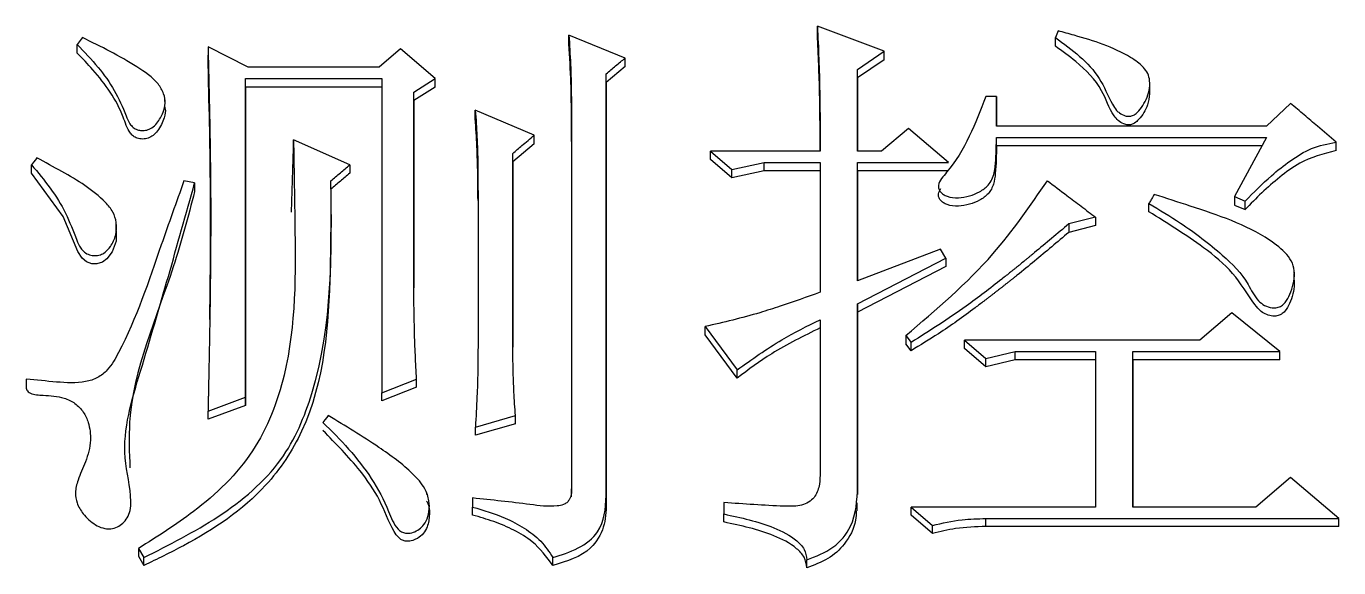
# Model space of a CAD drawing. Header units: millimetres. Extents: x 2028 to 4172, y 863 to 2379.
# Drawn here: x 2538.91 to 2544.22, y 2170.15 to 2172.34 of the extents above; entities that cross this region are included whole.
import ezdxf

# ---------------------------------------------------------------- set-up
doc = ezdxf.new("R2010")
doc.units = ezdxf.units.MM

msp = doc.modelspace()

# ---------------------------------------------------------------- linework, layer by layer
at = {"color": 7, "linetype": 'Continuous', "lineweight": 25}
for p, q in [((2542.3827, 2172.2374), (2542.1122, 2172.3383)), ((2542.1122, 2172.3034), (2542.1122, 2172.3383)), ((2541.3334, 2172.2098), (2541.1062, 2172.3016)), ((2541.1062, 2172.2667), (2541.1062, 2172.3016)), ((2543.0858, 2172.3199), (2543.075, 2172.2924)), ((2543.075, 2172.2576), (2543.075, 2172.2924)), ((2539.1159, 2172.2301), (2539.1159, 2172.2649)), ((2539.8082, 2172.1731), (2539.6459, 2172.2557)), ((2539.6459, 2172.2557), (2539.6459, 2172.2209)), ((2540.4247, 2172.2465), (2540.3382, 2172.1731)), ((2540.5654, 2172.1272), (2540.4247, 2172.2465)), ((2542.2745, 2172.1639), (2542.3827, 2172.2374)), ((2542.3827, 2172.2026), (2542.3827, 2172.2374)), ((2540.3382, 2172.1731), (2539.8082, 2172.1731)), ((2541.3334, 2172.175), (2541.2577, 2172.1109)), ((2541.3334, 2172.175), (2541.3334, 2172.2098)), ((2542.3827, 2172.2026), (2542.2745, 2172.1292)), ((2539.7973, 2172.1271), (2540.349, 2172.1271)), ((2539.7974, 2170.8371), (2539.7973, 2172.1271)), ((2539.7973, 2172.0925), (2539.7973, 2172.1271)), ((2540.349, 2172.1271), (2540.349, 2170.8556)), ((2540.4788, 2172.072), (2540.5654, 2172.1272)), ((2540.5654, 2172.0925), (2540.5654, 2172.1272)), ((2541.2577, 2170.4393), (2541.2577, 2172.1455)), ((2541.2577, 2172.1109), (2541.2577, 2172.1455)), ((2542.2745, 2171.833), (2542.2745, 2172.1639)), ((2542.2745, 2172.1292), (2542.2745, 2172.1639)), ((2542.2745, 2172.1292), (2542.2745, 2171.833)), ((2539.7973, 2172.0925), (2539.7974, 2170.8042)), ((2540.349, 2172.0925), (2539.7973, 2172.0925)), ((2540.5654, 2172.0925), (2540.4788, 2172.0375)), ((2540.4788, 2171.2803), (2540.4788, 2172.072)), ((2540.4788, 2172.0375), (2540.4788, 2172.072)), ((2541.2577, 2172.1109), (2541.2577, 2170.4068)), ((2543.4567, 2172.0643), (2543.4567, 2172.0993)), ((2539.4712, 2172.0339), (2539.4712, 2172.0457)), ((2539.4712, 2172.0108), (2539.4712, 2172.0224)), ((2540.4788, 2172.0375), (2540.4788, 2171.2802)), ((2542.837, 2172.0537), (2542.7938, 2172.0537)), ((2542.837, 2171.9342), (2542.837, 2172.0537)), ((2542.837, 2172.0537), (2542.837, 2172.0191)), ((2542.837, 2172.0191), (2542.837, 2171.9342)), ((2544.0269, 2172.0261), (2543.9296, 2171.9342)), ((2540.9656, 2171.8974), (2540.7276, 2171.9985)), ((2540.7276, 2171.964), (2540.7276, 2171.9985)), ((2541.1171, 2171.9066), (2541.1171, 2170.4671)), ((2541.1171, 2171.9066), (2541.1171, 2171.8722)), ((2542.48, 2171.925), (2542.3719, 2171.833)), ((2542.6423, 2171.787), (2542.48, 2171.925)), ((2543.9296, 2171.9342), (2542.837, 2171.9342)), ((2540.2192, 2171.7778), (2539.9921, 2171.879)), ((2539.9921, 2171.8447), (2539.9921, 2171.879)), ((2540.9656, 2171.8631), (2540.8791, 2171.7896)), ((2540.9656, 2171.8631), (2540.9656, 2171.8974)), ((2542.8371, 2171.8882), (2543.9296, 2171.8882)), ((2542.8371, 2171.8539), (2542.8371, 2171.8882)), ((2543.9109, 2171.8539), (2542.8371, 2171.8539)), ((2543.9296, 2171.8882), (2543.7998, 2171.649)), ((2544.2109, 2171.8355), (2544.2108, 2171.8698)), ((2539.9844, 2171.5866), (2539.9921, 2171.8447)), ((2540.8791, 2171.0404), (2540.8791, 2171.8238)), ((2540.8791, 2171.7896), (2540.8791, 2171.8238)), ((2541.6796, 2171.833), (2541.7661, 2171.7594)), ((2542.1231, 2171.833), (2541.6796, 2171.833)), ((2541.7661, 2171.7253), (2541.6796, 2171.7988)), ((2542.3719, 2171.833), (2542.2745, 2171.833)), ((2538.932, 2171.7437), (2538.932, 2171.7779)), ((2540.2192, 2171.7778), (2540.2192, 2171.7436)), ((2540.8791, 2171.7896), (2540.8791, 2171.0403)), ((2541.7661, 2171.7594), (2541.8959, 2171.787)), ((2541.7661, 2171.7253), (2541.7661, 2171.7594)), ((2541.8959, 2171.7528), (2541.7661, 2171.7253)), ((2541.8959, 2171.787), (2542.1231, 2171.787)), ((2541.8959, 2171.7528), (2541.8959, 2171.787)), ((2542.1231, 2171.7528), (2541.8959, 2171.7528)), ((2542.1231, 2171.787), (2542.1231, 2171.2619)), ((2542.2745, 2171.787), (2542.6423, 2171.787)), ((2542.2745, 2171.308), (2542.2745, 2171.787)), ((2542.2745, 2171.7528), (2542.2745, 2171.787)), ((2542.2745, 2171.7528), (2542.2745, 2171.308)), ((2542.6423, 2171.7528), (2542.2745, 2171.7528)), ((2539.5918, 2171.7042), (2539.5486, 2171.7134)), ((2539.5918, 2171.7042), (2539.5918, 2171.6701)), ((2540.1435, 2171.6793), (2540.1435, 2171.7134)), ((2542.6107, 2171.7167), (2542.6107, 2171.7142)), ((2540.7385, 2171.6333), (2540.7385, 2171.6674)), ((2543.7998, 2171.649), (2543.843, 2171.6306)), ((2543.7998, 2171.649), (2543.7998, 2171.615)), ((2543.7998, 2171.615), (2543.843, 2171.5966)), ((2539.2744, 2171.5444), (2539.2744, 2171.5449)), ((2539.2744, 2171.5106), (2539.2744, 2171.5415)), ((2543.2373, 2171.5661), (2543.1291, 2171.5385)), ((2543.1291, 2171.5385), (2543.1291, 2171.5046)), ((2543.2373, 2171.5322), (2543.1291, 2171.5046)), ((2543.2373, 2171.5661), (2543.2373, 2171.5322)), ((2542.6099, 2171.4371), (2542.2745, 2171.308)), ((2542.6315, 2171.4002), (2542.6099, 2171.4371)), ((2542.2745, 2171.2158), (2542.6315, 2171.4002)), ((2542.6315, 2171.4002), (2542.6315, 2171.3665)), ((2542.6315, 2171.3665), (2542.2745, 2171.1823)), ((2544.0419, 2171.3406), (2544.0419, 2171.3479)), ((2544.0419, 2171.3139), (2544.0419, 2171.3377)), ((2542.2745, 2170.4763), (2542.2745, 2171.2158)), ((2542.2745, 2171.2158), (2542.2745, 2171.1823)), ((2542.2745, 2171.1823), (2542.2745, 2170.4438)), ((2543.7889, 2171.1789), (2543.6591, 2171.0681)), ((2543.9837, 2171.0219), (2543.7889, 2171.1789)), ((2541.6579, 2171.1235), (2541.7876, 2170.9482)), ((2541.6579, 2171.0902), (2541.6579, 2171.1235)), ((2542.1231, 2171.1512), (2542.1231, 2170.5226)), ((2541.7876, 2170.9151), (2541.6579, 2171.0902)), ((2542.4692, 2171.0866), (2542.4909, 2171.0589)), ((2542.4692, 2171.0866), (2542.4692, 2171.0533)), ((2542.4909, 2171.0256), (2542.4692, 2171.0533)), ((2542.4909, 2171.0256), (2542.4909, 2171.0589)), ((2542.7072, 2171.0681), (2542.7938, 2170.9942)), ((2543.6591, 2171.0681), (2542.7072, 2171.0681)), ((2542.7072, 2171.0348), (2542.7072, 2171.0681)), ((2542.7938, 2170.9611), (2542.7072, 2171.0348)), ((2542.7938, 2170.9942), (2542.9127, 2171.0219)), ((2542.9127, 2171.0219), (2543.2373, 2171.0219)), ((2543.3887, 2171.0219), (2543.9837, 2171.0219)), ((2543.3887, 2170.9887), (2543.3887, 2171.0219)), ((2543.9837, 2170.9887), (2543.9837, 2171.0219)), ((2541.7876, 2170.9151), (2541.7876, 2170.9482)), ((2542.7938, 2170.9611), (2542.7938, 2170.9942)), ((2542.9127, 2170.9887), (2542.7938, 2170.9611)), ((2543.2373, 2170.9887), (2542.9127, 2170.9887)), ((2543.9837, 2170.9887), (2543.3887, 2170.9887)), ((2540.349, 2170.8556), (2540.4897, 2170.9111)), ((2540.4897, 2170.878), (2540.4897, 2170.9111)), ((2540.4897, 2170.878), (2540.349, 2170.8226)), ((2540.349, 2170.8226), (2540.349, 2170.8556)), ((2539.6459, 2170.7817), (2539.7974, 2170.8371)), ((2539.7974, 2170.8042), (2539.6459, 2170.7488)), ((2539.7974, 2170.8042), (2539.7974, 2170.8371)), ((2539.6459, 2170.7488), (2539.6459, 2170.7817)), ((2540.7277, 2170.7169), (2540.8899, 2170.7632)), ((2540.8899, 2170.7303), (2540.8899, 2170.7632)), ((2540.8899, 2170.7303), (2540.7277, 2170.6841)), ((2540.7277, 2170.6841), (2540.7277, 2170.7169)), ((2541.1171, 2170.4346), (2541.1171, 2170.4671)), ((2542.2745, 2170.4438), (2542.2745, 2170.4763)), ((2544.0269, 2170.5134), (2543.8863, 2170.393)), ((2544.2216, 2170.3467), (2544.0269, 2170.5134)), ((2540.5312, 2170.4436), (2540.5312, 2170.4504)), ((2540.7168, 2170.43), (2540.7168, 2170.393)), ((2540.7168, 2170.43), (2540.7168, 2170.3976)), ((2541.2577, 2170.4068), (2541.2577, 2170.4393)), ((2540.7168, 2170.3606), (2540.7168, 2170.393)), ((2541.7337, 2170.4115), (2541.7337, 2170.3652)), ((2541.7337, 2170.4115), (2541.7337, 2170.3791)), ((2541.7337, 2170.3328), (2541.7337, 2170.3652)), ((2542.2727, 2170.3779), (2542.2727, 2170.4105)), ((2542.4909, 2170.393), (2542.5774, 2170.3189)), ((2543.2373, 2170.393), (2542.4909, 2170.393)), ((2542.4909, 2170.3606), (2542.4909, 2170.393)), ((2542.5774, 2170.2866), (2542.4909, 2170.3606)), ((2543.8863, 2170.393), (2543.3887, 2170.393)), ((2542.5774, 2170.2866), (2542.5774, 2170.3189)), ((2542.7938, 2170.3467), (2544.2216, 2170.3467)), ((2542.7938, 2170.3143), (2542.7938, 2170.3467)), ((2544.2216, 2170.3143), (2542.7938, 2170.3143)), ((2544.2216, 2170.3143), (2544.2216, 2170.3467)), ((2539.3647, 2170.2262), (2539.3863, 2170.1891)), ((2539.3647, 2170.2262), (2539.3647, 2170.194)), ((2539.3647, 2170.194), (2539.3863, 2170.1569)), ((2539.3863, 2170.1569), (2539.3863, 2170.1891)), ((2541.0414, 2170.1569), (2541.0414, 2170.1891)), ((2542.069, 2170.1477), (2542.069, 2170.1798))]:
    msp.add_line(p, q, dxfattribs=at)
at = {"color": 7, "linetype": 'Continuous', "lineweight": 25, "flags": 128}
for points in [[(2539.1375, 2172.2924), (2539.132, 2172.2854), (2539.124, 2172.2752), (2539.1159, 2172.2649)], [(2538.9536, 2171.8055), (2538.9481, 2171.7984), (2538.9401, 2171.7882), (2538.932, 2171.7779)], [(2541.6796, 2171.7988), (2541.6796, 2171.8074), (2541.6796, 2171.8161), (2541.6796, 2171.833)], [(2539.2737, 2171.5108), (2539.2742, 2171.4686), (2539.2586, 2171.4259), (2539.237, 2171.397), (2539.2185, 2171.3835), (2539.196, 2171.377), (2539.1754, 2171.3778), (2539.1536, 2171.3855), (2539.1364, 2171.3996), (2539.1196, 2171.4277), (2539.0593, 2171.5686), (2538.9321, 2171.7437), (2538.9321, 2171.7437)], [(2543.4537, 2171.5875), (2543.4537, 2171.6045), (2543.4537, 2171.6214)], [(2543.843, 2171.5966), (2543.843, 2171.6136), (2543.843, 2171.6306)], [(2542.9127, 2170.9887), (2542.9127, 2170.997), (2542.9127, 2171.0053), (2542.9127, 2171.0219)], [(2540.1327, 2170.7632), (2540.1272, 2170.7561), (2540.1192, 2170.7458), (2540.1111, 2170.7355)]]:
    msp.add_lwpolyline(points, dxfattribs=at)
at = {"color": 7, "linetype": 'Continuous', "lineweight": 25}
for points, knots in [([(2542.1122, 2172.3383), (2542.116, 2172.25), (2542.1214, 2172.1217), (2542.1228, 2171.9532), (2542.123, 2171.8731), (2542.1231, 2171.833)], [0, 0, 0, 0, 0.525139, 0.762561, 1, 1, 1, 1]), ([(2539.1159, 2172.2649), (2539.1452, 2172.2346), (2539.201, 2172.1766), (2539.27, 2172.0801), (2539.305, 2172.0001), (2539.3258, 2171.9481), (2539.3418, 2171.9284), (2539.3589, 2171.9191), (2539.3782, 2171.9157), (2539.3986, 2171.9176), (2539.4209, 2171.9272), (2539.4454, 2171.9513), (2539.464, 2171.9858), (2539.4751, 2172.027), (2539.4679, 2172.0678), (2539.435, 2172.1241), (2539.3544, 2172.1775), (2539.2509, 2172.2375), (2539.1754, 2172.2741), (2539.1375, 2172.2924)], [0, 0, 0, 0, 0.120486, 0.230168, 0.339823, 0.374602, 0.392982, 0.411577, 0.427593, 0.446559, 0.467306, 0.493913, 0.542941, 0.579847, 0.61702, 0.661529, 0.765546, 0.882403, 1, 1, 1, 1]), ([(2541.1062, 2172.3016), (2541.1087, 2172.2623), (2541.1137, 2172.1836), (2541.1168, 2172.0519), (2541.117, 2171.9595), (2541.1171, 2171.9066)], [0, 0, 0, 0, 0.299228, 0.598476, 1, 1, 1, 1]), ([(2542.123, 2171.833), (2542.1229, 2171.8659), (2542.1227, 2171.943), (2542.121, 2172.0999), (2542.1157, 2172.2237), (2542.1122, 2172.3034)], [0, 0, 0, 0, 0.209271, 0.491301, 1, 1, 1, 1]), ([(2543.075, 2172.2924), (2543.1426, 2172.243), (2543.2439, 2172.1691), (2543.2906, 2172.0482), (2543.3185, 2172.0009), (2543.3366, 2171.9852), (2543.3536, 2171.9762), (2543.3725, 2171.973), (2543.3882, 2171.9761), (2543.4065, 2171.9879), (2543.4332, 2172.0206), (2543.4547, 2172.0663), (2543.4586, 2172.1149), (2543.4504, 2172.1477), (2543.4249, 2172.1817), (2543.3313, 2172.2476), (2543.2082, 2172.2861), (2543.1074, 2172.3139), (2543.0858, 2172.3199)], [0, 0, 0, 0, 0.227643, 0.340918, 0.369432, 0.383636, 0.40814, 0.421602, 0.435183, 0.450932, 0.481252, 0.554321, 0.592682, 0.621741, 0.650784, 0.712011, 0.938181, 1, 1, 1, 1]), ([(2539.4707, 2172.0108), (2539.471, 2172.0098), (2539.4755, 2171.996), (2539.4677, 2171.9608), (2539.45, 2171.9232), (2539.4252, 2171.8964), (2539.4042, 2171.8847), (2539.3816, 2171.881), (2539.3605, 2171.884), (2539.3434, 2171.893), (2539.3195, 2171.9199), (2539.2897, 2172.0218), (2539.2126, 2172.1306), (2539.1376, 2172.2078), (2539.1159, 2172.2301)], [0, 0, 0, 0, 0.0055612, 0.0706638, 0.1676367, 0.2085209, 0.2434023, 0.2783337, 0.313115, 0.3400719, 0.3669681, 0.4836117, 0.8508324, 1, 1, 1, 1]), ([(2539.6459, 2172.2557), (2539.6461, 2172.2457), (2539.6465, 2172.2308), (2539.647, 2172.2108), (2539.6473, 2172.1959), (2539.6477, 2172.1809), (2539.648, 2172.1659), (2539.6484, 2172.151), (2539.6487, 2172.1385), (2539.6489, 2172.1285), (2539.6491, 2172.121), (2539.6493, 2172.1136), (2539.6494, 2172.1061), (2539.6496, 2172.0986), (2539.6498, 2172.0911), (2539.6499, 2172.0836), (2539.6503, 2172.0686), (2539.6514, 2172.0162), (2539.6527, 2171.9563), (2539.6537, 2171.8964), (2539.6542, 2171.8664), (2539.6548, 2171.8265), (2539.6555, 2171.7765), (2539.6561, 2171.7165), (2539.6566, 2171.6565), (2539.6568, 2171.5964), (2539.6568, 2171.5364), (2539.6566, 2171.4763), (2539.6563, 2171.4162), (2539.6558, 2171.3561), (2539.6551, 2171.296), (2539.6544, 2171.2359), (2539.6535, 2171.1757), (2539.6525, 2171.1156), (2539.6516, 2171.0654), (2539.6508, 2171.0253), (2539.6503, 2170.9952), (2539.6497, 2170.9651), (2539.6491, 2170.935), (2539.6483, 2170.8944), (2539.6475, 2170.8587), (2539.6467, 2170.8176), (2539.6462, 2170.7971), (2539.6459, 2170.7817)], [0, 0, 0, 0, 0.020371, 0.030556, 0.040742, 0.050927, 0.061113, 0.071298, 0.081483, 0.086576, 0.091669, 0.096762, 0.101854, 0.106947, 0.11204, 0.117132, 0.122225, 0.142596, 0.22408, 0.24445, 0.264821, 0.285192, 0.325934, 0.366676, 0.407417, 0.448159, 0.488901, 0.529643, 0.570384, 0.611126, 0.651868, 0.69261, 0.733351, 0.774093, 0.814835, 0.835206, 0.855577, 0.875948, 0.896318, 0.916689, 0.958345, 0.968758, 1, 1, 1, 1]), ([(2539.6506, 2171.9938), (2539.6499, 2172.0283), (2539.6484, 2172.104), (2539.6468, 2172.1797), (2539.6459, 2172.2209)], [0, 0, 0, 0, 0.455718, 1, 1, 1, 1]), ([(2541.1171, 2171.8722), (2541.117, 2171.9117), (2541.1168, 2171.9906), (2541.1149, 2172.1222), (2541.1094, 2172.2141), (2541.1062, 2172.2667)], [0, 0, 0, 0, 0.299614, 0.599241, 1, 1, 1, 1]), ([(2543.4555, 2172.0647), (2543.4537, 2172.0498), (2543.4491, 2172.012), (2543.4241, 2171.9718), (2543.3982, 2171.9473), (2543.383, 2171.94), (2543.3672, 2171.9388), (2543.3484, 2171.9439), (2543.3284, 2171.9561), (2543.2933, 2171.9994), (2543.2652, 2172.0949), (2543.1736, 2172.1862), (2543.1028, 2172.2374), (2543.075, 2172.2576)], [0, 0, 0, 0, 0.07582, 0.192022, 0.226951, 0.249428, 0.272071, 0.300262, 0.34128, 0.383377, 0.572828, 0.832144, 1, 1, 1, 1]), ([(2541.2577, 2172.1455), (2541.2703, 2172.1562), (2541.2955, 2172.1777), (2541.3208, 2172.1991), (2541.3334, 2172.2098)], [0, 0, 0, 0, 0.499999, 1, 1, 1, 1]), ([(2542.7938, 2172.0537), (2542.7514, 2171.9449), (2542.705, 2171.8259), (2542.6139, 2171.7235), (2542.6004, 2171.7003), (2542.602, 2171.6804), (2542.6097, 2171.6678), (2542.6215, 2171.6576), (2542.6449, 2171.6455), (2542.6824, 2171.6428), (2542.7275, 2171.6506), (2542.7689, 2171.6675), (2542.8099, 2171.6957), (2542.8307, 2171.7456), (2542.8345, 2171.8116), (2542.8361, 2171.8592), (2542.8371, 2171.8882)], [0, 0, 0, 0, 0.410682, 0.448949, 0.485441, 0.501738, 0.518559, 0.536626, 0.555642, 0.608214, 0.659889, 0.710594, 0.760792, 0.827972, 0.89499, 1, 1, 1, 1]), ([(2544.2108, 2171.8698), (2544.1859, 2171.891), (2544.1427, 2171.9277), (2544.0814, 2171.9798), (2544.0451, 2172.0107), (2544.0269, 2172.0261)], [0, 0, 0, 0, 0.407162, 0.703581, 1, 1, 1, 1]), ([(2539.6504, 2172.0046), (2539.6526, 2171.8481), (2539.6561, 2171.6029), (2539.6539, 2171.3153), (2539.6522, 2171.186), (2539.6522, 2171.1552), (2539.6523, 2171.1522), (2539.6524, 2171.1522), (2539.6524, 2171.1522)], [0, 0, 0, 0, 0.55345, 0.867203, 0.980365, 0.994237, 0.998832, 1, 1, 1, 1]), ([(2540.7276, 2171.9985), (2540.7302, 2171.9631), (2540.7353, 2171.8903), (2540.738, 2171.7798), (2540.7383, 2171.7049), (2540.7385, 2171.6674)], [0, 0, 0, 0, 0.321919, 0.660869, 1, 1, 1, 1]), ([(2540.7385, 2171.6333), (2540.7383, 2171.6689), (2540.7381, 2171.7419), (2540.7343, 2171.8522), (2540.7299, 2171.9267), (2540.7276, 2171.964)], [0, 0, 0, 0, 0.322349, 0.661088, 1, 1, 1, 1]), ([(2539.9921, 2171.879), (2539.9939, 2171.7683), (2539.9991, 2171.4517), (2540.0037, 2171.0192), (2539.8469, 2170.6067), (2539.614, 2170.3822), (2539.4405, 2170.2736), (2539.3647, 2170.2262)], [0, 0, 0, 0, 0.178231, 0.509536, 0.685642, 0.862667, 1, 1, 1, 1]), ([(2540.8791, 2171.8238), (2540.8914, 2171.8343), (2540.912, 2171.8519), (2540.9409, 2171.8764), (2540.9574, 2171.8904), (2540.9656, 2171.8974)], [0, 0, 0, 0, 0.428366, 0.714182, 1, 1, 1, 1]), ([(2542.8371, 2171.8539), (2542.8361, 2171.817), (2542.8347, 2171.7655), (2542.827, 2171.6995), (2542.8063, 2171.6592), (2542.7689, 2171.6334), (2542.7275, 2171.6166), (2542.6824, 2171.6087), (2542.6449, 2171.6115), (2542.6215, 2171.6235), (2542.6097, 2171.6338), (2542.6021, 2171.6463), (2542.6003, 2171.6641), (2542.6073, 2171.6752), (2542.6117, 2171.6822)], [0, 0, 0, 0, 0.2458225, 0.3427092, 0.4403078, 0.5326766, 0.6260068, 0.7211389, 0.8179226, 0.8529217, 0.8861625, 0.9170993, 0.9470635, 1, 1, 1, 1]), ([(2543.843, 2171.6306), (2543.8775, 2171.6659), (2543.9345, 2171.7243), (2544.025, 2171.795), (2544.1099, 2171.8495), (2544.177, 2171.863), (2544.2108, 2171.8698)], [0, 0, 0, 0, 0.334415, 0.553138, 0.774737, 1, 1, 1, 1]), ([(2538.9321, 2171.7779), (2538.9833, 2171.7154), (2539.06, 2171.6217), (2539.1039, 2171.4987), (2539.1267, 2171.4442), (2539.1448, 2171.4232), (2539.1651, 2171.4129), (2539.1878, 2171.4092), (2539.2103, 2171.4123), (2539.2331, 2171.4251), (2539.2564, 2171.4518), (2539.2757, 2171.4929), (2539.2774, 2171.5425), (2539.2629, 2171.5891), (2539.1954, 2171.6683), (2539.0845, 2171.735), (2538.9872, 2171.7874), (2538.9536, 2171.8055)], [0, 0, 0, 0, 0.226353, 0.339206, 0.374163, 0.395072, 0.416138, 0.435558, 0.45699, 0.476776, 0.506219, 0.555776, 0.604139, 0.64694, 0.693735, 0.894302, 1, 1, 1, 1]), ([(2544.2108, 2171.8355), (2544.1597, 2171.8219), (2544.076, 2171.7996), (2543.9825, 2171.7284), (2543.9093, 2171.6656), (2543.8651, 2171.6195), (2543.843, 2171.5966)], [0, 0, 0, 0, 0.3453624, 0.5656072, 0.7836122, 1, 1, 1, 1]), ([(2540.1435, 2171.7134), (2540.1561, 2171.7241), (2540.1814, 2171.7456), (2540.2066, 2171.7671), (2540.2192, 2171.7778)], [0, 0, 0, 0, 0.5, 1, 1, 1, 1]), ([(2540.2192, 2171.7436), (2540.2066, 2171.7329), (2540.1814, 2171.7115), (2540.1561, 2171.69), (2540.1435, 2171.6793)], [0, 0, 0, 0, 0.5, 1, 1, 1, 1]), ([(2539.5486, 2171.7134), (2539.5177, 2171.6271), (2539.4345, 2171.3939), (2539.3485, 2171.132), (2539.2491, 2170.9543), (2539.2005, 2170.914), (2539.1293, 2170.8922), (2539.0306, 2170.8985), (2538.951, 2170.9067), (2538.9103, 2170.9109)], [0, 0, 0, 0, 0.239125, 0.645779, 0.717633, 0.759609, 0.801685, 0.898672, 1, 1, 1, 1]), ([(2538.9103, 2170.8741), (2538.911, 2170.8714), (2538.9122, 2170.8661), (2538.9181, 2170.8588), (2538.931, 2170.8512), (2538.9525, 2170.8471), (2538.9982, 2170.8442), (2539.0535, 2170.8418), (2539.1093, 2170.8143), (2539.1432, 2170.7789), (2539.1665, 2170.7278), (2539.1744, 2170.6574), (2539.1538, 2170.5779), (2539.1205, 2170.5112), (2539.1069, 2170.4545), (2539.1142, 2170.4064), (2539.1422, 2170.3608), (2539.1791, 2170.3258), (2539.2192, 2170.3069), (2539.251, 2170.3036), (2539.2797, 2170.3115), (2539.3028, 2170.3274), (2539.3209, 2170.3502), (2539.3332, 2170.3807), (2539.3359, 2170.4634), (2539.2825, 2170.6508), (2539.4194, 2171.0882), (2539.5215, 2171.4529), (2539.5918, 2171.7042)], [0, 0, 0, 0, 0.003564, 0.007141, 0.011667, 0.022281, 0.03379, 0.068951, 0.089643, 0.110396, 0.130498, 0.162022, 0.201668, 0.236438, 0.25911, 0.277, 0.29888, 0.327265, 0.340596, 0.354041, 0.36589, 0.376926, 0.38899, 0.402933, 0.419058, 0.496673, 0.653151, 1, 1, 1, 1]), ([(2539.3863, 2170.1891), (2539.4888, 2170.2405), (2539.6946, 2170.3439), (2539.9543, 2170.5609), (2540.1521, 2171.0335), (2540.1472, 2171.4227), (2540.1435, 2171.7134)], [0, 0, 0, 0, 0.180959, 0.363243, 0.524232, 1, 1, 1, 1]), ([(2542.4692, 2171.0866), (2542.5932, 2171.192), (2542.8127, 2171.3787), (2542.9728, 2171.6119), (2543.0425, 2171.7134)], [0, 0, 0, 0, 0.5647641, 1, 1, 1, 1]), ([(2543.0425, 2171.7134), (2543.0688, 2171.6936), (2543.1143, 2171.6591), (2543.1792, 2171.61), (2543.2179, 2171.5807), (2543.2373, 2171.5661)], [0, 0, 0, 0, 0.404154, 0.702076, 1, 1, 1, 1]), ([(2539.5918, 2171.6701), (2539.5651, 2171.5683), (2539.4834, 2171.2573), (2539.3158, 2170.8941), (2539.3273, 2170.6139), (2539.3298, 2170.5519)], [0, 0, 0, 0, 0.274566, 0.839435, 1, 1, 1, 1]), ([(2540.1435, 2171.6793), (2540.143, 2171.5707), (2540.1413, 2171.2436), (2540.1128, 2170.8131), (2539.8635, 2170.4318), (2539.6188, 2170.2687), (2539.4402, 2170.1828), (2539.3863, 2170.1569)], [0, 0, 0, 0, 0.180756, 0.544805, 0.687034, 0.905678, 1, 1, 1, 1]), ([(2540.7385, 2171.6674), (2540.7385, 2171.4861), (2540.7385, 2171.2773), (2540.7385, 2171.068), (2540.7385, 2171.0404)], [0, 0, 0, 0, 0.868151, 1, 1, 1, 1]), ([(2543.4537, 2171.6214), (2543.4967, 2171.5955), (2543.601, 2171.5327), (2543.7396, 2171.4272), (2543.8475, 2171.3204), (2543.8825, 2171.2371), (2543.9208, 2171.2075), (2543.948, 2171.1986), (2543.9721, 2171.1991), (2543.9912, 2171.2066), (2544.01, 2171.2251), (2544.0318, 2171.2688), (2544.0467, 2171.3235), (2544.0372, 2171.3806), (2544.0031, 2171.4285), (2543.8754, 2171.5267), (2543.6832, 2171.5907), (2543.5238, 2171.6425), (2543.4753, 2171.6583)], [0, 0, 0, 0, 0.09823, 0.238084, 0.342847, 0.395046, 0.415643, 0.436328, 0.448822, 0.461404, 0.474978, 0.500048, 0.559261, 0.58729, 0.615214, 0.674822, 0.90112, 1, 1, 1, 1]), ([(2543.4753, 2171.6582), (2543.4734, 2171.6551), (2543.4689, 2171.6474), (2543.4617, 2171.6352), (2543.4563, 2171.626), (2543.4537, 2171.6214)], [0, 0, 0, 0, 0.253618, 0.626812, 1, 1, 1, 1]), ([(2544.0404, 2171.314), (2544.041, 2171.3077), (2544.0443, 2171.2747), (2544.0296, 2171.23), (2544.0086, 2171.1896), (2543.99, 2171.1725), (2543.9726, 2171.1659), (2543.9519, 2171.1651), (2543.9294, 2171.1708), (2543.9032, 2171.1857), (2543.8575, 2171.2434), (2543.8002, 2171.344), (2543.6481, 2171.467), (2543.5284, 2171.5411), (2543.4537, 2171.5875)], [0, 0, 0, 0, 0.023034, 0.119368, 0.163106, 0.184482, 0.20606, 0.22516, 0.254288, 0.284042, 0.327596, 0.510965, 0.694584, 1, 1, 1, 1]), ([(2543.1291, 2171.5385), (2543.083, 2171.4996), (2543.034, 2171.4584), (2542.9817, 2171.4152), (2542.9729, 2171.408), (2542.9642, 2171.4008), (2542.9554, 2171.3936), (2542.9438, 2171.3841), (2542.932, 2171.3745), (2542.9203, 2171.3651), (2542.9115, 2171.358), (2542.9027, 2171.3509), (2542.885, 2171.3367), (2542.8228, 2171.2875), (2542.6931, 2171.1866), (2542.5663, 2171.1065), (2542.4909, 2171.0589)], [0, 0, 0, 0, 0.2271132, 0.2413077, 0.2555022, 0.2696968, 0.2838913, 0.2980858, 0.3264748, 0.3406694, 0.3548639, 0.3690584, 0.3832529, 0.4400314, 0.6671734, 1, 1, 1, 1]), ([(2543.1291, 2171.5046), (2543.0831, 2171.4657), (2543.014, 2171.4073), (2542.9409, 2171.3477), (2542.9114, 2171.3241), (2542.9026, 2171.3171), (2542.8937, 2171.3101), (2542.8848, 2171.303), (2542.8759, 2171.296), (2542.867, 2171.289), (2542.8581, 2171.282), (2542.8461, 2171.2728), (2542.8342, 2171.2635), (2542.8223, 2171.2542), (2542.8133, 2171.2473), (2542.8043, 2171.2404), (2542.7953, 2171.2335), (2542.7773, 2171.2197), (2542.7141, 2171.1716), (2542.6171, 2171.1025), (2542.528, 2171.0482), (2542.4909, 2171.0256)], [0, 0, 0, 0, 0.227207, 0.340812, 0.355012, 0.369212, 0.383413, 0.397613, 0.411813, 0.426014, 0.440214, 0.454414, 0.482815, 0.497015, 0.511215, 0.525416, 0.539616, 0.553816, 0.610618, 0.837948, 1, 1, 1, 1]), ([(2540.4897, 2170.9111), (2540.488, 2170.9432), (2540.4847, 2171.0076), (2540.4801, 2171.1307), (2540.4793, 2171.2216), (2540.4788, 2171.2803)], [0, 0, 0, 0, 0.2613158, 0.522638, 1, 1, 1, 1]), ([(2542.1231, 2171.2619), (2542.0692, 2171.2429), (2541.9883, 2171.2145), (2541.8345, 2171.1642), (2541.7322, 2171.1406), (2541.6579, 2171.1235)], [0, 0, 0, 0, 0.353575, 0.530365, 1, 1, 1, 1]), ([(2541.7876, 2170.9482), (2541.8467, 2170.9906), (2541.9528, 2171.0668), (2542.0708, 2171.1253), (2542.1231, 2171.1512)], [0, 0, 0, 0, 0.556535, 1, 1, 1, 1]), ([(2542.1231, 2171.1178), (2542.0563, 2171.0851), (2541.9379, 2171.0271), (2541.8333, 2170.9491), (2541.7876, 2170.9151)], [0, 0, 0, 0, 0.563743, 1, 1, 1, 1]), ([(2540.7385, 2171.0404), (2540.7383, 2171.007), (2540.738, 2170.9402), (2540.7345, 2170.8324), (2540.7301, 2170.758), (2540.7277, 2170.7169)], [0, 0, 0, 0, 0.309604, 0.619232, 1, 1, 1, 1]), ([(2540.8899, 2170.7632), (2540.8877, 2170.795), (2540.8835, 2170.857), (2540.8802, 2170.9495), (2540.8795, 2171.0101), (2540.8791, 2171.0404)], [0, 0, 0, 0, 0.34424, 0.672044, 1, 1, 1, 1]), ([(2543.2373, 2171.0219), (2543.2373, 2170.935), (2543.2373, 2170.7256), (2543.2373, 2170.5157), (2543.2373, 2170.393)], [0, 0, 0, 0, 0.415229, 1, 1, 1, 1]), ([(2543.3887, 2170.393), (2543.3887, 2170.4801), (2543.3887, 2170.69), (2543.3887, 2170.8995), (2543.3887, 2171.0219)], [0, 0, 0, 0, 0.41523, 1, 1, 1, 1]), ([(2543.3887, 2170.9887), (2543.3887, 2170.9019), (2543.3887, 2170.7036), (2543.3887, 2170.5048), (2543.3887, 2170.393)], [0, 0, 0, 0, 0.437793, 1, 1, 1, 1]), ([(2538.9103, 2170.9109), (2538.9103, 2170.9041), (2538.9103, 2170.8918), (2538.9103, 2170.8795), (2538.9103, 2170.8741)], [0, 0, 0, 0, 0.56, 1, 1, 1, 1]), ([(2540.1111, 2170.7355), (2540.1466, 2170.7002), (2540.2535, 2170.5937), (2540.354, 2170.4468), (2540.3978, 2170.3186), (2540.4278, 2170.2923), (2540.4455, 2170.2865), (2540.4669, 2170.2873), (2540.4897, 2170.2954), (2540.5122, 2170.3115), (2540.5315, 2170.3384), (2540.5422, 2170.3756), (2540.5422, 2170.4216), (2540.5226, 2170.4764), (2540.4539, 2170.5524), (2540.3206, 2170.6492), (2540.2016, 2170.7214), (2540.1327, 2170.7632)], [0, 0, 0, 0, 0.115425, 0.348555, 0.412098, 0.42532, 0.438686, 0.453028, 0.472542, 0.492546, 0.515345, 0.548269, 0.582418, 0.623377, 0.682539, 0.816306, 1, 1, 1, 1]), ([(2540.5307, 2170.4175), (2540.5313, 2170.4165), (2540.5422, 2170.3986), (2540.5438, 2170.3585), (2540.5349, 2170.3123), (2540.5135, 2170.2799), (2540.4889, 2170.2624), (2540.4646, 2170.2547), (2540.4447, 2170.2545), (2540.4291, 2170.2597), (2540.4128, 2170.2723), (2540.3783, 2170.3251), (2540.3456, 2170.4241), (2540.2484, 2170.5632), (2540.163, 2170.65), (2540.1111, 2170.7027)], [0, 0, 0, 0, 0.0040848, 0.08075, 0.1464749, 0.1863724, 0.226461, 0.2573655, 0.2796299, 0.298531, 0.3173812, 0.3558993, 0.5375188, 0.7192148, 1, 1, 1, 1]), ([(2542.1231, 2170.5226), (2542.1222, 2170.506), (2542.1204, 2170.4723), (2542.0978, 2170.4206), (2542.0397, 2170.3947), (2541.9166, 2170.3983), (2541.8146, 2170.4057), (2541.7337, 2170.4115)], [0, 0, 0, 0, 0.111586, 0.225233, 0.353074, 0.48645, 1, 1, 1, 1]), ([(2541.1169, 2170.467), (2541.1169, 2170.4595), (2541.1169, 2170.4441), (2541.1096, 2170.4245), (2541.098, 2170.4101), (2541.0813, 2170.4008), (2541.0309, 2170.3925), (2540.9077, 2170.4094), (2540.794, 2170.4217), (2540.7168, 2170.43)], [0, 0, 0, 0, 0.052862, 0.108161, 0.143222, 0.178347, 0.234295, 0.480556, 1, 1, 1, 1]), ([(2542.069, 2170.1798), (2542.1061, 2170.194), (2542.1789, 2170.2217), (2542.268, 2170.3279), (2542.2721, 2170.4205), (2542.2745, 2170.4763)], [0, 0, 0, 0, 0.29307, 0.573859, 1, 1, 1, 1]), ([(2541.0414, 2170.1891), (2541.076, 2170.1998), (2541.144, 2170.2209), (2541.2482, 2170.2993), (2541.2542, 2170.3868), (2541.2577, 2170.4393)], [0, 0, 0, 0, 0.294131, 0.576582, 1, 1, 1, 1]), ([(2540.7168, 2170.393), (2540.7613, 2170.3799), (2540.8341, 2170.3585), (2540.926, 2170.3099), (2540.9955, 2170.2583), (2541.0262, 2170.2119), (2541.0414, 2170.1891)], [0, 0, 0, 0, 0.347625, 0.569681, 0.787632, 1, 1, 1, 1]), ([(2541.0414, 2170.1569), (2541.0158, 2170.1914), (2540.9732, 2170.2489), (2540.8843, 2170.3009), (2540.8032, 2170.3362), (2540.7457, 2170.3524), (2540.7168, 2170.3606)], [0, 0, 0, 0, 0.329538, 0.550163, 0.774094, 1, 1, 1, 1]), ([(2541.2577, 2170.4068), (2541.2564, 2170.3748), (2541.2537, 2170.3104), (2541.1883, 2170.201), (2541.0979, 2170.1739), (2541.0414, 2170.1569)], [0, 0, 0, 0, 0.270029, 0.543705, 1, 1, 1, 1]), ([(2541.7337, 2170.3652), (2541.8025, 2170.3503), (2541.9065, 2170.3279), (2542.0149, 2170.2727), (2542.0621, 2170.2243), (2542.0667, 2170.1945), (2542.069, 2170.1798)], [0, 0, 0, 0, 0.512125, 0.772785, 0.888448, 1, 1, 1, 1]), ([(2542.2692, 2170.3783), (2542.2687, 2170.3655), (2542.2667, 2170.3174), (2542.2294, 2170.2452), (2542.1566, 2170.1793), (2542.0985, 2170.1583), (2542.069, 2170.1477)], [0, 0, 0, 0, 0.12089, 0.451687, 0.721411, 1, 1, 1, 1]), ([(2542.069, 2170.1477), (2542.0667, 2170.1623), (2542.0621, 2170.1922), (2542.0148, 2170.2405), (2541.9065, 2170.2956), (2541.8025, 2170.318), (2541.7337, 2170.3328)], [0, 0, 0, 0, 0.111456, 0.227071, 0.487738, 1, 1, 1, 1]), ([(2542.5774, 2170.3189), (2542.6172, 2170.3281), (2542.6883, 2170.3446), (2542.7615, 2170.346), (2542.7938, 2170.3467)], [0, 0, 0, 0, 0.558835, 1, 1, 1, 1]), ([(2542.7938, 2170.3143), (2542.7527, 2170.3132), (2542.6794, 2170.3112), (2542.6085, 2170.2941), (2542.5774, 2170.2866)], [0, 0, 0, 0, 0.561085, 1, 1, 1, 1])]:
    msp.add_open_spline(points, degree=3, knots=knots, dxfattribs=at)

doc.saveas('drawing.dxf')
